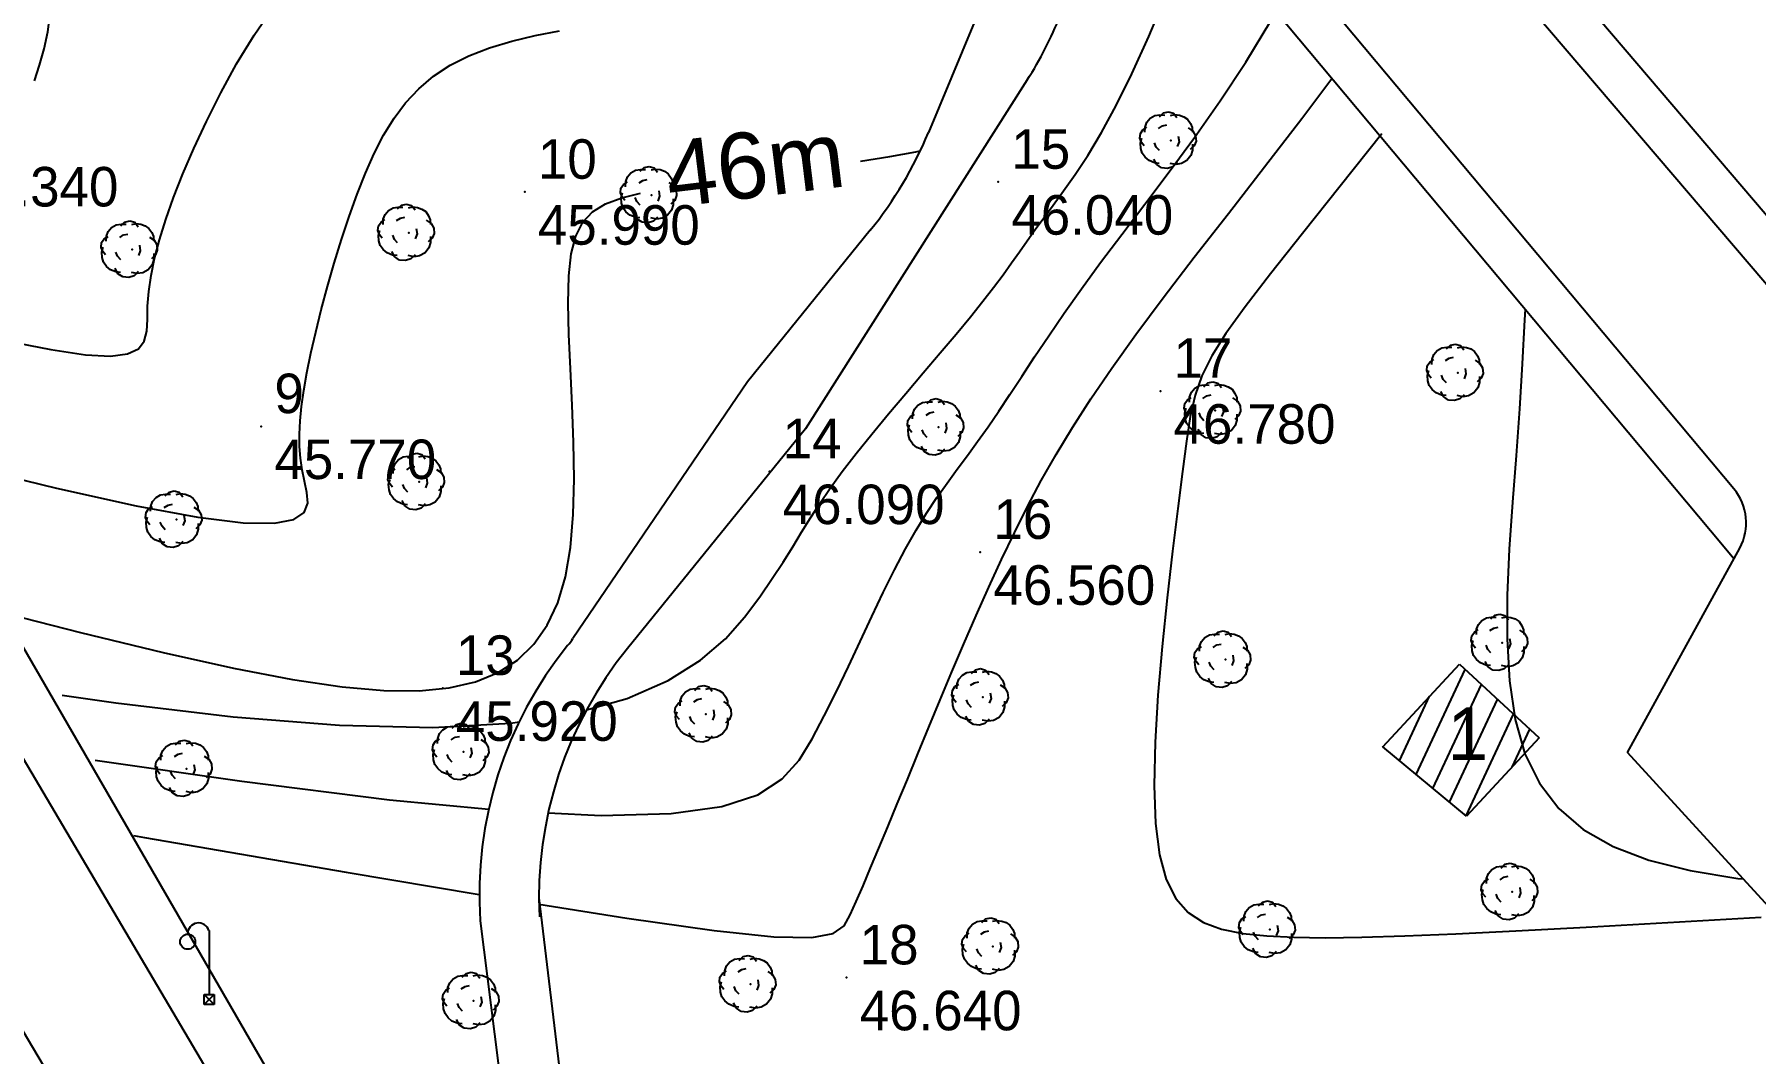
# Model space of a CAD drawing. Header units: metres. Extents: x 64 to 796628, y 142 to 671743.
# Drawn here: x 364343 to 364408.3, y 376344.3 to 376382.9 of the extents above; entities that cross this region are included whole.
import ezdxf
from ezdxf.enums import TextEntityAlignment as Align

# ---------------------------------------------------------------- set-up
doc = ezdxf.new("R2010")
doc.units = ezdxf.units.M
doc.header["$LTSCALE"] = 2
doc.linetypes.add('ACAD_ISO02W100', pattern=[15, 12, -3])
doc.linetypes.add('AXES', pattern=[50.8, 31.75, -6.35, 6.35, -6.35])
for name, color, linetype in [('Arbres', 100, 'Continuous'), ('CN_01_00', 32, 'Continuous'), ('CN_02_00', 26, 'Continuous'), ('construction', 1, 'Continuous'), ('Lampadaire', 50, 'Continuous'), ('piste', 7, 'ACAD_ISO02W100'), ('TopoAlt', 32, 'Continuous'), ('TOPOJIS', 32, 'Continuous'), ('TopoMat', 7, 'Continuous'), ('toponymie', 7, 'Continuous')]:
    doc.layers.add(name, color=color, linetype=linetype)
for name, color, linetype, lineweight in [('Espace Vert', 3, 'Continuous', 5), ('limite zone', 7, 'AXES', 25), ('ROUTE', 7, 'Continuous', 25)]:
    doc.layers.add(name, color=color, linetype=linetype, lineweight=lineweight)

# ---------------------------------------------------------------- blocks, each defined once
blk = doc.blocks.new('A$C79051592')
blk.add_point((0, 0))
blk = doc.blocks.new('ARBRE')
blk.add_point((364420.31, 376331.7))
at = {"layer": 'Arbres'}
for p, q in [((364419.336, 376332.211), (364419.407, 376332.392)), ((364419.407, 376332.392), (364419.535, 376332.543)), ((364419.535, 376332.543), (364419.711, 376332.645)), ((364419.711, 376332.645), (364419.894, 376332.67)), ((364419.845, 376332.161), (364419.991, 376332.254)), ((364419.883, 376332.603), (364420.03, 376332.744)), ((364419.894, 376332.67), (364420.086, 376332.666)), ((364419.991, 376332.254), (364420.155, 376332.289)), ((364420.03, 376332.744), (364420.224, 376332.788)), ((364420.224, 376332.788), (364420.415, 376332.736)), ((364420.298, 376332.652), (364420.462, 376332.687)), ((364420.415, 376332.736), (364420.546, 376332.57)), ((364420.462, 376332.687), (364420.644, 376332.664)), ((364420.644, 376332.664), (364420.807, 376332.602)), ((364420.807, 376332.602), (364420.949, 376332.503)), ((364420.949, 376332.503), (364421.061, 376332.347)), ((364421.061, 376332.347), (364421.125, 376332.191)), ((364419.134, 376331.782), (364419.157, 376331.964)), ((364419.198, 376331.627), (364419.134, 376331.782)), ((364419.157, 376331.964), (364419.256, 376332.106)), ((364419.159, 376331.599), (364419.211, 376331.79)), ((364419.174, 376331.396), (364419.159, 376331.599)), ((364419.301, 376331.499), (364419.198, 376331.627)), ((364419.256, 376332.106), (364419.403, 376332.199)), ((364419.331, 376332.018), (364419.336, 376332.211)), ((364419.762, 376331.451), (364419.698, 376331.606)), ((364420.623, 376331.654), (364420.551, 376331.473)), ((364420.589, 376331.866), (364420.623, 376331.654)), ((364420.971, 376332.176), (364421.151, 376332.056)), ((364421.125, 376332.191), (364421.131, 376332.018)), ((364421.151, 376332.056), (364421.253, 376331.881)), ((364421.268, 376331.678), (364421.197, 376331.497)), ((364421.253, 376331.881), (364421.268, 376331.678)), ((364419.228, 376331.222), (364419.174, 376331.396)), ((364419.34, 376331.065), (364419.228, 376331.222)), ((364419.491, 376330.937), (364419.34, 376331.065)), ((364419.691, 376330.856), (364419.491, 376330.937)), ((364419.777, 376330.787), (364419.666, 376330.991)), ((364419.884, 376331.314), (364419.762, 376331.451)), ((364421.073, 376331.125), (364420.925, 376330.935)), ((364421.197, 376331.497), (364421.049, 376331.356)), ((364421.135, 376331.335), (364421.073, 376331.125)), ((364421.131, 376331.556), (364421.135, 376331.335)), ((364419.874, 376330.833), (364419.691, 376330.856)), ((364419.957, 376330.667), (364419.777, 376330.787)), ((364420.187, 376330.643), (364419.957, 376330.667)), ((364420.391, 376330.706), (364420.187, 376330.643)), ((364420.508, 376330.79), (364420.288, 376330.833)), ((364420.548, 376330.866), (364420.391, 376330.706)), ((364420.72, 376330.824), (364420.508, 376330.79)), ((364420.925, 376330.935), (364420.72, 376330.824))]:
    blk.add_line(p, q, dxfattribs=at)
at = {"layer": 'TopoMat'}
blk.add_blockref('A$C79051592', (364420.31, 376331.7), dxfattribs=at)
blk = doc.blocks.new('Lampadaire')
at = {"layer": 'Lampadaire'}
for p, q in [((1.24, 0.65), (1.24, -3.08)), ((0.95, -3.08), (1.53, -3.08)), ((0.95, -3.66), (0.95, -3.08)), ((0.95, -3.08), (1.53, -3.66)), ((1.53, -3.08), (0.95, -3.66)), ((1.53, -3.66), (0.95, -3.66)), ((1.19, -3.39), (1.24, -3.33)), ((1.19, -3.39), (1.24, -3.33)), ((1.53, -3.08), (1.53, -3.66))]:
    blk.add_line(p, q, dxfattribs=at)
blk.add_circle((0, 0), 0.441, dxfattribs=at)
blk.add_arc((0.63, 0.46), 0.634, 17.4463, 181.6816, dxfattribs=at)
blk = doc.blocks.new('TCPOINT')
at = {"color": 0}
blk.add_point((0, 0), dxfattribs=at)
at = {"layer": 'TopoAlt'}
blk.add_attdef('ALT', text='', height=1.5, dxfattribs=at).set_placement((0.5, -0.5), align=Align.TOP_LEFT)
at = {"layer": 'TopoMat'}
blk.add_attdef('MAT', (0.5, 0.5), '', height=1.5, dxfattribs=at)

msp = doc.modelspace()

# ---------------------------------------------------------------- hatches: boundary and pattern name
at = {"layer": 'construction'}
h = msp.add_hatch(dxfattribs=at)
h.set_pattern_fill('ANSI31', color=256, scale=0.25, angle=20, style=0)
h.paths.add_polyline_path([(364397.057, 376359.049), (364400.08, 376356.25), (364397.33, 376353.28), (364394.15, 376355.91)])
h = msp.add_hatch(dxfattribs=at)
h.set_pattern_fill('ANSI31', color=256, scale=0.25, angle=20, style=0)
h.paths.add_polyline_path([(364397.057, 376359.049), (364400.08, 376356.25), (364397.33, 376353.28), (364394.15, 376355.91)])
h = msp.add_hatch(dxfattribs=at)
h.set_pattern_fill('ANSI31', color=256, scale=0.25, angle=20, style=0)
h.paths.add_polyline_path([(364397.057, 376359.049), (364400.08, 376356.25), (364397.33, 376353.28), (364394.15, 376355.91)])
at = {"layer": 'Espace Vert'}
h = msp.add_hatch(dxfattribs=at)
h.set_pattern_fill('DOTS', color=256, scale=3, style=0)
edge = h.paths.add_edge_path()
edge.add_line((364333.088, 376285.696), (364325.994, 376277.196))
edge.add_line((364325.994, 376277.196), (364321.408, 376280.883))
edge.add_line((364321.408, 376280.883), (364314.351, 376272.237))
edge.add_line((364314.351, 376272.237), (364325.305, 376263.243))
edge.add_line((364325.305, 376263.243), (364324.193, 376261.875))
edge.add_line((364324.193, 376261.875), (364319.726, 376265.499))
edge.add_line((364319.726, 376265.499), (364319.987, 376265.821))
edge.add_line((364319.987, 376265.821), (364293.762, 376287.137))
edge.add_line((364293.762, 376287.137), (364293.478, 376286.788))
edge.add_line((364293.478, 376286.788), (364291.824, 376288.129))
edge.add_line((364291.824, 376288.129), (364289.423, 376290.077))
edge.add_line((364289.423, 376290.077), (364321.472, 376329.104))
edge.add_line((364321.472, 376329.104), (364304.18, 376343.289))
edge.add_line((364304.18, 376343.289), (364297.508, 376348.728))
edge.add_arc((364299.723, 376353.819), 5.552, 133.09921, 246.4898, ccw=False)
edge.add_line((364295.93, 376357.872), (364312.669, 376378.265))
edge.add_arc((364317.535, 376372.523), 7.526, 36.15054, 130.28368, ccw=False)
edge.add_line((364323.612, 376376.963), (364360.116, 376315.754))
edge.add_line((364360.116, 376315.754), (364354.974, 376312.44))
edge.add_line((364354.974, 376312.44), (364370.301, 376286.237))
edge.add_line((364370.301, 376286.237), (364375.635, 376289.771))
edge.add_line((364375.635, 376289.771), (364383.997, 376274.989))
edge.add_arc((364359.187, 376264.906), 26.781, -16.35363, 22.11699, ccw=False)
edge.add_arc((364370.836, 376258.654), 14.107, 241.67369, 354.75694, ccw=False)
edge.add_line((364364.142, 376246.236), (364359.492, 376249.541))
edge.add_line((364359.492, 376249.541), (364366.551, 376258.243))
edge.add_line((364366.551, 376258.243), (364359.578, 376263.954))
edge.add_line((364359.578, 376263.954), (364366.593, 376272.56))
edge.add_line((364366.593, 376272.56), (364348.391, 376287.436))
edge.add_line((364348.391, 376287.436), (364341.323, 376278.881))
edge.add_line((364341.323, 376278.881), (364333.088, 376285.696))
h.paths.add_polyline_path([(364327.555, 376317.458), (364324.151, 376320.219), (364320.809, 376316.099), (364324.213, 376313.338)], flags=16)

# ---------------------------------------------------------------- linework, layer by layer
for p, q in [((364369.46, 376309.973), (364327.769, 376380.61)), ((364323.612, 376376.963), (364360.116, 376315.754))]:
    msp.add_line(p, q)
at = {"layer": 'CN_01_00', "flags": 128}
for points, elevation in [([(364343.028, 376381.176), (364343.228, 376381.766), (364343.4, 376382.388), (364343.534, 376383.038), (364343.622, 376383.714), (364343.672, 376384.414), (364343.693, 376385.135), (364343.695, 376385.876), (364343.686, 376386.635), (364343.678, 376387.409), (364343.679, 376388.198), (364343.699, 376388.999), (364343.741, 376389.804), (364343.781, 376390.587), (364343.789, 376391.315), (364343.734, 376391.955), (364343.587, 376392.475), (364343.317, 376392.842), (364342.893, 376393.024)], 45.4), ([(364343.028, 376381.176), (364343.228, 376381.766), (364343.4, 376382.388), (364343.534, 376383.038), (364343.622, 376383.714), (364343.672, 376384.414), (364343.693, 376385.135), (364343.695, 376385.876), (364343.686, 376386.635), (364343.678, 376387.409), (364343.679, 376388.198), (364343.699, 376388.999), (364343.741, 376389.804), (364343.781, 376390.587), (364343.789, 376391.315), (364343.734, 376391.955), (364343.587, 376392.475), (364343.317, 376392.842), (364342.893, 376393.024)], 45.4), ([(364343.028, 376381.176), (364343.228, 376381.766), (364343.4, 376382.388), (364343.534, 376383.038), (364343.622, 376383.714), (364343.672, 376384.414), (364343.693, 376385.135), (364343.695, 376385.876), (364343.686, 376386.635), (364343.678, 376387.409), (364343.679, 376388.198), (364343.699, 376388.999), (364343.741, 376389.804), (364343.781, 376390.587), (364343.789, 376391.315), (364343.734, 376391.955), (364343.587, 376392.475), (364343.317, 376392.842), (364342.893, 376393.024)], 45.4), ([(364363.958, 376357.311), (364365.5, 376357.744), (364367.063, 376358.428), (364368.284, 376359.198), (364369.227, 376360.012), (364369.954, 376360.827), (364370.528, 376361.599), (364371.006, 376362.295), (364371.416, 376362.923), (364371.78, 376363.504), (364372.118, 376364.055), (364372.453, 376364.597), (364372.807, 376365.147), (364373.2, 376365.726), (364373.654, 376366.353), (364374.184, 376367.039), (364374.778, 376367.774), (364375.413, 376368.541), (364376.071, 376369.321), (364376.73, 376370.097), (364377.372, 376370.852), (364377.975, 376371.567), (364378.519, 376372.225), (364378.99, 376372.814), (364379.396, 376373.341), (364379.753, 376373.822), (364380.074, 376374.268), (364380.375, 376374.693), (364380.669, 376375.111), (364380.971, 376375.536), (364381.295, 376375.98), (364381.655, 376376.46), (364382.052, 376376.997), (364382.488, 376377.619), (364382.964, 376378.349), (364383.481, 376379.213), (364384.039, 376380.235), (364384.639, 376381.442), (364385.283, 376382.858), (364385.967, 376384.493)], 46.2), ([(364363.958, 376357.311), (364365.5, 376357.744), (364367.063, 376358.428), (364368.284, 376359.198), (364369.227, 376360.012), (364369.954, 376360.827), (364370.528, 376361.599), (364371.006, 376362.295), (364371.416, 376362.923), (364371.78, 376363.504), (364372.118, 376364.055), (364372.453, 376364.597), (364372.807, 376365.147), (364373.2, 376365.726), (364373.654, 376366.353), (364374.184, 376367.039), (364374.778, 376367.774), (364375.413, 376368.541), (364376.071, 376369.321), (364376.73, 376370.097), (364377.372, 376370.852), (364377.975, 376371.567), (364378.519, 376372.225), (364378.99, 376372.814), (364379.396, 376373.341), (364379.753, 376373.822), (364380.074, 376374.268), (364380.375, 376374.693), (364380.669, 376375.111), (364380.971, 376375.536), (364381.295, 376375.98), (364381.655, 376376.46), (364382.052, 376376.997), (364382.488, 376377.619), (364382.964, 376378.349), (364383.481, 376379.213), (364384.039, 376380.235), (364384.639, 376381.442), (364385.283, 376382.858), (364385.967, 376384.493)], 46.2), ([(364363.958, 376357.311), (364365.5, 376357.744), (364367.063, 376358.428), (364368.284, 376359.198), (364369.227, 376360.012), (364369.954, 376360.827), (364370.528, 376361.599), (364371.006, 376362.295), (364371.416, 376362.923), (364371.78, 376363.504), (364372.118, 376364.055), (364372.453, 376364.597), (364372.807, 376365.147), (364373.2, 376365.726), (364373.654, 376366.353), (364374.184, 376367.039), (364374.778, 376367.774), (364375.413, 376368.541), (364376.071, 376369.321), (364376.73, 376370.097), (364377.372, 376370.852), (364377.975, 376371.567), (364378.519, 376372.225), (364378.99, 376372.814), (364379.396, 376373.341), (364379.753, 376373.822), (364380.074, 376374.268), (364380.375, 376374.693), (364380.669, 376375.111), (364380.971, 376375.536), (364381.295, 376375.98), (364381.655, 376376.46), (364382.052, 376376.997), (364382.488, 376377.619), (364382.964, 376378.349), (364383.481, 376379.213), (364384.039, 376380.235), (364384.639, 376381.442), (364385.283, 376382.858), (364385.967, 376384.493)], 46.2), ([(364341.966, 376371.319), (364343.659, 376370.979), (364344.965, 376370.788), (364345.914, 376370.738), (364346.564, 376370.815), (364346.972, 376371.007), (364347.195, 376371.298), (364347.289, 376371.675), (364347.312, 376372.124), (364347.321, 376372.631), (364347.363, 376373.185), (364347.451, 376373.788), (364347.587, 376374.441), (364347.773, 376375.15), (364348.012, 376375.918), (364348.307, 376376.747), (364348.66, 376377.642), (364349.075, 376378.607), (364349.552, 376379.639), (364350.093, 376380.718), (364350.695, 376381.816), (364351.358, 376382.906), (364352.081, 376383.962)], 45.6), ([(364341.966, 376371.319), (364343.659, 376370.979), (364344.965, 376370.788), (364345.914, 376370.738), (364346.564, 376370.815), (364346.972, 376371.007), (364347.195, 376371.298), (364347.289, 376371.675), (364347.312, 376372.124), (364347.321, 376372.631), (364347.363, 376373.185), (364347.451, 376373.788), (364347.587, 376374.441), (364347.773, 376375.15), (364348.012, 376375.918), (364348.307, 376376.747), (364348.66, 376377.642), (364349.075, 376378.607), (364349.552, 376379.639), (364350.093, 376380.718), (364350.695, 376381.816), (364351.358, 376382.906), (364352.081, 376383.962)], 45.6), ([(364341.966, 376371.319), (364343.659, 376370.979), (364344.965, 376370.788), (364345.914, 376370.738), (364346.564, 376370.815), (364346.972, 376371.007), (364347.195, 376371.298), (364347.289, 376371.675), (364347.312, 376372.124), (364347.321, 376372.631), (364347.363, 376373.185), (364347.451, 376373.788), (364347.587, 376374.441), (364347.773, 376375.15), (364348.012, 376375.918), (364348.307, 376376.747), (364348.66, 376377.642), (364349.075, 376378.607), (364349.552, 376379.639), (364350.093, 376380.718), (364350.695, 376381.816), (364351.358, 376382.906), (364352.081, 376383.962)], 45.6), ([(364362.507, 376353.405), (364364.517, 376353.311), (364367.167, 376353.378), (364369.099, 376353.65), (364370.457, 376354.098), (364371.383, 376354.694), (364372.02, 376355.411), (364372.512, 376356.219), (364372.976, 376357.093), (364373.436, 376358.012), (364373.89, 376358.957), (364374.339, 376359.91), (364374.781, 376360.851), (364375.215, 376361.763), (364375.639, 376362.626), (364376.054, 376363.421), (364376.459, 376364.135), (364376.855, 376364.78), (364377.245, 376365.369), (364377.631, 376365.92), (364378.016, 376366.447), (364378.403, 376366.968), (364378.792, 376367.497), (364379.188, 376368.051), (364379.593, 376368.643), (364380.016, 376369.28), (364380.466, 376369.966), (364380.953, 376370.705), (364381.485, 376371.501), (364382.073, 376372.36), (364382.725, 376373.285), (364383.452, 376374.28), (364384.257, 376375.35), (364385.13, 376376.496), (364386.052, 376377.721), (364387.008, 376379.027), (364387.98, 376380.415), (364388.953, 376381.887), (364389.909, 376383.446)], 46.4), ([(364362.507, 376353.405), (364364.517, 376353.311), (364367.167, 376353.378), (364369.099, 376353.65), (364370.457, 376354.098), (364371.383, 376354.694), (364372.02, 376355.411), (364372.512, 376356.219), (364372.976, 376357.093), (364373.436, 376358.012), (364373.89, 376358.957), (364374.339, 376359.91), (364374.781, 376360.851), (364375.215, 376361.763), (364375.639, 376362.626), (364376.054, 376363.421), (364376.459, 376364.135), (364376.855, 376364.78), (364377.245, 376365.369), (364377.631, 376365.92), (364378.016, 376366.447), (364378.403, 376366.968), (364378.792, 376367.497), (364379.188, 376368.051), (364379.593, 376368.643), (364380.016, 376369.28), (364380.466, 376369.966), (364380.953, 376370.705), (364381.485, 376371.501), (364382.073, 376372.36), (364382.725, 376373.285), (364383.452, 376374.28), (364384.257, 376375.35), (364385.13, 376376.496), (364386.052, 376377.721), (364387.008, 376379.027), (364387.98, 376380.415), (364388.953, 376381.887), (364389.909, 376383.446)], 46.4), ([(364362.507, 376353.405), (364364.517, 376353.311), (364367.167, 376353.378), (364369.099, 376353.65), (364370.457, 376354.098), (364371.383, 376354.694), (364372.02, 376355.411), (364372.512, 376356.219), (364372.976, 376357.093), (364373.436, 376358.012), (364373.89, 376358.957), (364374.339, 376359.91), (364374.781, 376360.851), (364375.215, 376361.763), (364375.639, 376362.626), (364376.054, 376363.421), (364376.459, 376364.135), (364376.855, 376364.78), (364377.245, 376365.369), (364377.631, 376365.92), (364378.016, 376366.447), (364378.403, 376366.968), (364378.792, 376367.497), (364379.188, 376368.051), (364379.593, 376368.643), (364380.016, 376369.28), (364380.466, 376369.966), (364380.953, 376370.705), (364381.485, 376371.501), (364382.073, 376372.36), (364382.725, 376373.285), (364383.452, 376374.28), (364384.257, 376375.35), (364385.13, 376376.496), (364386.052, 376377.721), (364387.008, 376379.027), (364387.98, 376380.415), (364388.953, 376381.887), (364389.909, 376383.446)], 46.4), ([(364340.288, 376366.601), (364343.862, 376365.722), (364346.887, 376365.051), (364349.232, 376364.623), (364350.949, 376364.416), (364352.13, 376364.399), (364352.869, 376364.537), (364353.259, 376364.799), (364353.393, 376365.15), (364353.365, 376365.559), (364353.268, 376365.992), (364353.181, 376366.424), (364353.119, 376366.858), (364353.084, 376367.304), (364353.078, 376367.774), (364353.101, 376368.278), (364353.154, 376368.826), (364353.24, 376369.43), (364353.359, 376370.099), (364353.511, 376370.841), (364353.695, 376371.644), (364353.906, 376372.493), (364354.142, 376373.371), (364354.4, 376374.264), (364354.675, 376375.156), (364354.966, 376376.03), (364355.268, 376376.873), (364355.581, 376377.669), (364355.912, 376378.417), (364356.27, 376379.113), (364356.664, 376379.756), (364357.104, 376380.344), (364357.599, 376380.877), (364358.158, 376381.352), (364358.79, 376381.767), (364359.502, 376382.122), (364360.285, 376382.424), (364361.127, 376382.678), (364362.017, 376382.893), (364362.943, 376383.074)], 45.8), ([(364340.288, 376366.601), (364343.862, 376365.722), (364346.887, 376365.051), (364349.232, 376364.623), (364350.949, 376364.416), (364352.13, 376364.399), (364352.869, 376364.537), (364353.259, 376364.799), (364353.393, 376365.15), (364353.365, 376365.559), (364353.268, 376365.992), (364353.181, 376366.424), (364353.119, 376366.858), (364353.084, 376367.304), (364353.078, 376367.774), (364353.101, 376368.278), (364353.154, 376368.826), (364353.24, 376369.43), (364353.359, 376370.099), (364353.511, 376370.841), (364353.695, 376371.644), (364353.906, 376372.493), (364354.142, 376373.371), (364354.4, 376374.264), (364354.675, 376375.156), (364354.966, 376376.03), (364355.268, 376376.873), (364355.581, 376377.669), (364355.912, 376378.417), (364356.27, 376379.113), (364356.664, 376379.756), (364357.104, 376380.344), (364357.599, 376380.877), (364358.158, 376381.352), (364358.79, 376381.767), (364359.502, 376382.122), (364360.285, 376382.424), (364361.127, 376382.678), (364362.017, 376382.893), (364362.943, 376383.074)], 45.8), ([(364340.288, 376366.601), (364343.862, 376365.722), (364346.887, 376365.051), (364349.232, 376364.623), (364350.949, 376364.416), (364352.13, 376364.399), (364352.869, 376364.537), (364353.259, 376364.799), (364353.393, 376365.15), (364353.365, 376365.559), (364353.268, 376365.992), (364353.181, 376366.424), (364353.119, 376366.858), (364353.084, 376367.304), (364353.078, 376367.774), (364353.101, 376368.278), (364353.154, 376368.826), (364353.24, 376369.43), (364353.359, 376370.099), (364353.511, 376370.841), (364353.695, 376371.644), (364353.906, 376372.493), (364354.142, 376373.371), (364354.4, 376374.264), (364354.675, 376375.156), (364354.966, 376376.03), (364355.268, 376376.873), (364355.581, 376377.669), (364355.912, 376378.417), (364356.27, 376379.113), (364356.664, 376379.756), (364357.104, 376380.344), (364357.599, 376380.877), (364358.158, 376381.352), (364358.79, 376381.767), (364359.502, 376382.122), (364360.285, 376382.424), (364361.127, 376382.678), (364362.017, 376382.893), (364362.943, 376383.074)], 45.8), ([(364362.159, 376349.939), (364365.493, 376349.41), (364368.805, 376348.943), (364371.068, 376348.709), (364372.499, 376348.679), (364373.313, 376348.827), (364373.728, 376349.122), (364373.959, 376349.538), (364374.187, 376350.049), (364374.445, 376350.645), (364374.733, 376351.321), (364375.047, 376352.068), (364375.385, 376352.881), (364375.746, 376353.753), (364376.127, 376354.678), (364376.527, 376355.648), (364376.942, 376356.657), (364377.372, 376357.696), (364377.816, 376358.755), (364378.271, 376359.826), (364378.737, 376360.898), (364379.212, 376361.964), (364379.695, 376363.013), (364380.184, 376364.035), (364380.682, 376365.029), (364381.202, 376366.01), (364381.764, 376367.002), (364382.385, 376368.029), (364383.083, 376369.113), (364383.877, 376370.279), (364384.785, 376371.548), (364385.824, 376372.945), (364387.005, 376374.485), (364388.298, 376376.149), (364389.669, 376377.913), (364391.079, 376379.751), (364392.215, 376381.268)], 46.6), ([(364362.159, 376349.939), (364365.493, 376349.41), (364368.805, 376348.943), (364371.068, 376348.709), (364372.499, 376348.679), (364373.313, 376348.827), (364373.728, 376349.122), (364373.959, 376349.538), (364374.187, 376350.049), (364374.445, 376350.645), (364374.733, 376351.321), (364375.047, 376352.068), (364375.385, 376352.881), (364375.746, 376353.753), (364376.127, 376354.678), (364376.527, 376355.648), (364376.942, 376356.657), (364377.372, 376357.696), (364377.816, 376358.755), (364378.271, 376359.826), (364378.737, 376360.898), (364379.212, 376361.964), (364379.695, 376363.013), (364380.184, 376364.035), (364380.682, 376365.029), (364381.202, 376366.01), (364381.764, 376367.002), (364382.385, 376368.029), (364383.083, 376369.113), (364383.877, 376370.279), (364384.785, 376371.548), (364385.824, 376372.945), (364387.005, 376374.485), (364388.298, 376376.149), (364389.669, 376377.913), (364391.079, 376379.751), (364392.215, 376381.268)], 46.6), ([(364362.159, 376349.939), (364365.493, 376349.41), (364368.805, 376348.943), (364371.068, 376348.709), (364372.499, 376348.679), (364373.313, 376348.827), (364373.728, 376349.122), (364373.959, 376349.538), (364374.187, 376350.049), (364374.445, 376350.645), (364374.733, 376351.321), (364375.047, 376352.068), (364375.385, 376352.881), (364375.746, 376353.753), (364376.127, 376354.678), (364376.527, 376355.648), (364376.942, 376356.657), (364377.372, 376357.696), (364377.816, 376358.755), (364378.271, 376359.826), (364378.737, 376360.898), (364379.212, 376361.964), (364379.695, 376363.013), (364380.184, 376364.035), (364380.682, 376365.029), (364381.202, 376366.01), (364381.764, 376367.002), (364382.385, 376368.029), (364383.083, 376369.113), (364383.877, 376370.279), (364384.785, 376371.548), (364385.824, 376372.945), (364387.005, 376374.485), (364388.298, 376376.149), (364389.669, 376377.913), (364391.079, 376379.751), (364392.215, 376381.268)], 46.6), ([(364394.12, 376379.162), (364392.539, 376377.18), (364391.108, 376375.389), (364389.89, 376373.85), (364388.928, 376372.602), (364388.2, 376371.593), (364387.668, 376370.747), (364387.292, 376369.991), (364387.032, 376369.249), (364386.849, 376368.447), (364386.704, 376367.509), (364386.558, 376366.361), (364386.38, 376364.953), (364386.18, 376363.329), (364385.975, 376361.561), (364385.785, 376359.718), (364385.627, 376357.87), (364385.519, 376356.088), (364385.48, 376354.442), (364385.529, 376353.001), (364385.68, 376351.819), (364385.937, 376350.883), (364386.301, 376350.163), (364386.772, 376349.628), (364387.352, 376349.249), (364388.042, 376348.995), (364388.841, 376348.837), (364389.75, 376348.744), (364390.779, 376348.692), (364391.965, 376348.674), (364393.353, 376348.69), (364394.992, 376348.739), (364396.925, 376348.82), (364399.198, 376348.932), (364401.859, 376349.074), (364404.953, 376349.246), (364408.493, 376349.446)], 46.8), ([(364394.12, 376379.162), (364392.539, 376377.18), (364391.108, 376375.389), (364389.89, 376373.85), (364388.928, 376372.602), (364388.2, 376371.593), (364387.668, 376370.747), (364387.292, 376369.991), (364387.032, 376369.249), (364386.849, 376368.447), (364386.704, 376367.509), (364386.558, 376366.361), (364386.38, 376364.953), (364386.18, 376363.329), (364385.975, 376361.561), (364385.785, 376359.718), (364385.627, 376357.87), (364385.519, 376356.088), (364385.48, 376354.442), (364385.529, 376353.001), (364385.68, 376351.819), (364385.937, 376350.883), (364386.301, 376350.163), (364386.772, 376349.628), (364387.352, 376349.249), (364388.042, 376348.995), (364388.841, 376348.837), (364389.75, 376348.744), (364390.779, 376348.692), (364391.965, 376348.674), (364393.353, 376348.69), (364394.992, 376348.739), (364396.925, 376348.82), (364399.198, 376348.932), (364401.859, 376349.074), (364404.953, 376349.246), (364408.493, 376349.446)], 46.8), ([(364394.12, 376379.162), (364392.539, 376377.18), (364391.108, 376375.389), (364389.89, 376373.85), (364388.928, 376372.602), (364388.2, 376371.593), (364387.668, 376370.747), (364387.292, 376369.991), (364387.032, 376369.249), (364386.849, 376368.447), (364386.704, 376367.509), (364386.558, 376366.361), (364386.38, 376364.953), (364386.18, 376363.329), (364385.975, 376361.561), (364385.785, 376359.718), (364385.627, 376357.87), (364385.519, 376356.088), (364385.48, 376354.442), (364385.529, 376353.001), (364385.68, 376351.819), (364385.937, 376350.883), (364386.301, 376350.163), (364386.772, 376349.628), (364387.352, 376349.249), (364388.042, 376348.995), (364388.841, 376348.837), (364389.75, 376348.744), (364390.779, 376348.692), (364391.965, 376348.674), (364393.353, 376348.69), (364394.992, 376348.739), (364396.925, 376348.82), (364399.198, 376348.932), (364401.859, 376349.074), (364404.953, 376349.246), (364408.493, 376349.446)], 46.8), ([(364344.083, 376357.878), (364346.122, 376357.579), (364350.564, 376357.057), (364354.598, 376356.738), (364358.131, 376356.651), (364361.097, 376356.813), (364361.407, 376356.861)], 46.2), ([(364344.083, 376357.878), (364346.122, 376357.579), (364350.564, 376357.057), (364354.598, 376356.738), (364358.131, 376356.651), (364361.097, 376356.813), (364361.407, 376356.861)], 46.2), ([(364344.083, 376357.878), (364346.122, 376357.579), (364350.564, 376357.057), (364354.598, 376356.738), (364358.131, 376356.651), (364361.097, 376356.813), (364361.407, 376356.861)], 46.2), ([(364345.331, 376355.411), (364350.9, 376354.605), (364356.493, 376353.903), (364360.253, 376353.547)], 46.4), ([(364345.331, 376355.411), (364350.9, 376354.605), (364356.493, 376353.903), (364360.253, 376353.547)], 46.4), ([(364345.331, 376355.411), (364350.9, 376354.605), (364356.493, 376353.903), (364360.253, 376353.547)], 46.4), ([(364346.782, 376352.544), (364347.203, 376352.471), (364354.855, 376351.154), (364359.898, 376350.308)], 46.6), ([(364346.782, 376352.544), (364347.203, 376352.471), (364354.855, 376351.154), (364359.898, 376350.308)], 46.6), ([(364346.782, 376352.544), (364347.203, 376352.471), (364354.855, 376351.154), (364359.898, 376350.308)], 46.6)]:
    msp.add_lwpolyline(points, dxfattribs=dict(at, elevation=elevation))
at = {"layer": 'CN_02_00', "flags": 128}
for points, elevation in [([(364374.344, 376378.129), (364375.468, 376378.306), (364376.442, 376378.48), (364376.616, 376378.519)], 46), ([(364374.344, 376378.129), (364375.468, 376378.306), (364376.442, 376378.48), (364376.616, 376378.519)], 46), ([(364374.344, 376378.129), (364375.468, 376378.306), (364376.442, 376378.48), (364376.616, 376378.519)], 46), ([(364342.599, 376360.81), (364344.775, 376360.254), (364347.91, 376359.494), (364350.573, 376358.902), (364352.818, 376358.469), (364354.704, 376358.186), (364356.284, 376358.044), (364357.616, 376358.035), (364358.756, 376358.151), (364359.75, 376358.383), (364360.614, 376358.734), (364361.352, 376359.206), (364361.971, 376359.801), (364362.474, 376360.523), (364362.869, 376361.374), (364363.16, 376362.358), (364363.354, 376363.475), (364363.457, 376364.723), (364363.488, 376366.067), (364363.467, 376367.464), (364363.414, 376368.872), (364363.349, 376370.249), (364363.294, 376371.553), (364363.268, 376372.742), (364363.29, 376373.774), (364363.382, 376374.618), (364363.554, 376375.288), (364363.821, 376375.81), (364364.194, 376376.209), (364364.684, 376376.512), (364365.305, 376376.742), (364366.004, 376376.912)], 46), ([(364342.599, 376360.81), (364344.775, 376360.254), (364347.91, 376359.494), (364350.573, 376358.902), (364352.818, 376358.469), (364354.704, 376358.186), (364356.284, 376358.044), (364357.616, 376358.035), (364358.756, 376358.151), (364359.75, 376358.383), (364360.614, 376358.734), (364361.352, 376359.206), (364361.971, 376359.801), (364362.474, 376360.523), (364362.869, 376361.374), (364363.16, 376362.358), (364363.354, 376363.475), (364363.457, 376364.723), (364363.488, 376366.067), (364363.467, 376367.464), (364363.414, 376368.872), (364363.349, 376370.249), (364363.294, 376371.553), (364363.268, 376372.742), (364363.29, 376373.774), (364363.382, 376374.618), (364363.554, 376375.288), (364363.821, 376375.81), (364364.194, 376376.209), (364364.684, 376376.512), (364365.305, 376376.742), (364366.004, 376376.912)], 46), ([(364342.599, 376360.81), (364344.775, 376360.254), (364347.91, 376359.494), (364350.573, 376358.902), (364352.818, 376358.469), (364354.704, 376358.186), (364356.284, 376358.044), (364357.616, 376358.035), (364358.756, 376358.151), (364359.75, 376358.383), (364360.614, 376358.734), (364361.352, 376359.206), (364361.971, 376359.801), (364362.474, 376360.523), (364362.869, 376361.374), (364363.16, 376362.358), (364363.354, 376363.475), (364363.457, 376364.723), (364363.488, 376366.067), (364363.467, 376367.464), (364363.414, 376368.872), (364363.349, 376370.249), (364363.294, 376371.553), (364363.268, 376372.742), (364363.29, 376373.774), (364363.382, 376374.618), (364363.554, 376375.288), (364363.821, 376375.81), (364364.194, 376376.209), (364364.684, 376376.512), (364365.305, 376376.742), (364366.004, 376376.912)], 46), ([(364399.549, 376372.505), (364399.522, 376372.104), (364399.431, 376370.438), (364399.331, 376368.728), (364399.204, 376366.97), (364399.066, 376365.188), (364398.946, 376363.411), (364398.869, 376361.669), (364398.863, 376359.993), (364398.956, 376358.412), (364399.173, 376356.955), (364399.542, 376355.653), (364400.087, 376354.529), (364400.82, 376353.576), (364401.749, 376352.781), (364402.885, 376352.132), (364404.235, 376351.614), (364405.809, 376351.216), (364407.615, 376350.924), (364407.812, 376350.904)], 47), ([(364399.549, 376372.505), (364399.522, 376372.104), (364399.431, 376370.438), (364399.331, 376368.728), (364399.204, 376366.97), (364399.066, 376365.188), (364398.946, 376363.411), (364398.869, 376361.669), (364398.863, 376359.993), (364398.956, 376358.412), (364399.173, 376356.955), (364399.542, 376355.653), (364400.087, 376354.529), (364400.82, 376353.576), (364401.749, 376352.781), (364402.885, 376352.132), (364404.235, 376351.614), (364405.809, 376351.216), (364407.615, 376350.924), (364407.812, 376350.904)], 47), ([(364399.549, 376372.505), (364399.522, 376372.104), (364399.431, 376370.438), (364399.331, 376368.728), (364399.204, 376366.97), (364399.066, 376365.188), (364398.946, 376363.411), (364398.869, 376361.669), (364398.863, 376359.993), (364398.956, 376358.412), (364399.173, 376356.955), (364399.542, 376355.653), (364400.087, 376354.529), (364400.82, 376353.576), (364401.749, 376352.781), (364402.885, 376352.132), (364404.235, 376351.614), (364405.809, 376351.216), (364407.615, 376350.924), (364407.812, 376350.904)], 47)]:
    msp.add_lwpolyline(points, dxfattribs=dict(at, elevation=elevation))
at = {"layer": 'construction'}
for p, q in [((364394.15, 376355.91), (364397.057, 376359.049)), ((364394.15, 376355.91), (364397.057, 376359.049)), ((364394.15, 376355.91), (364397.057, 376359.049)), ((364397.057, 376359.049), (364400.08, 376356.25)), ((364397.057, 376359.049), (364400.08, 376356.25)), ((364397.057, 376359.049), (364400.08, 376356.25)), ((364397.33, 376353.28), (364394.15, 376355.91)), ((364397.33, 376353.28), (364394.15, 376355.91)), ((364397.33, 376353.28), (364394.15, 376355.91)), ((364400.08, 376356.25), (364397.33, 376353.28)), ((364400.08, 376356.25), (364397.33, 376353.28)), ((364400.08, 376356.25), (364397.33, 376353.28))]:
    msp.add_line(p, q, dxfattribs=at)
at = {"layer": 'Defpoints'}
for p, q in [((364407.036, 376363.559), (364358.42, 376421.649)), ((364407.036, 376363.559), (364358.42, 376421.649)), ((364407.036, 376363.559), (364358.42, 376421.649)), ((364403.43, 376355.7), (364407.683, 376363.452)), ((364403.43, 376355.7), (364407.683, 376363.452)), ((364403.43, 376355.7), (364407.683, 376363.452)), ((364407.462, 376363.05), (364407.036, 376363.559)), ((364407.462, 376363.05), (364407.036, 376363.559)), ((364407.462, 376363.05), (364407.036, 376363.559)), ((364413.17, 376345.04), (364403.43, 376355.7)), ((364413.17, 376345.04), (364403.43, 376355.7)), ((364413.17, 376345.04), (364403.43, 376355.7))]:
    msp.add_line(p, q, dxfattribs=at)
msp.add_lwpolyline([(364414.027, 376369.822), (364362.641, 376430.07, -0.362442), (364362.572, 376436.477), (364409.417, 376493.855)], format="xyb", dxfattribs=at)
msp.add_lwpolyline([(364414.027, 376369.822), (364362.641, 376430.07, -0.362442), (364362.572, 376436.477), (364409.417, 376493.855)], format="xyb", dxfattribs=at)
msp.add_lwpolyline([(364414.027, 376369.822), (364362.641, 376430.07, -0.362442), (364362.572, 376436.477), (364409.417, 376493.855)], format="xyb", dxfattribs=at)
for centre, radius, start, end in [((364405.929, 376364.414), 2, 331.25068, 39.92625), ((364405.929, 376364.414), 2, 331.25068, 39.92625), ((364405.929, 376364.414), 2, 331.25068, 39.92625), ((364360.14, 376362.27), 4, 320.9652, 325.82536), ((364360.14, 376362.27), 4, 320.9652, 325.82536), ((364360.14, 376362.27), 4, 320.9652, 325.82536)]:
    msp.add_arc(centre, radius, start, end, dxfattribs=at)
at = {"layer": 'piste'}
for p, q in [((364380.08, 376386.83), (364376.923, 376379.212)), ((364380.08, 376386.83), (364376.923, 376379.212)), ((364380.08, 376386.83), (364376.923, 376379.212)), ((364380.672, 376381.208), (364372.27, 376367.97)), ((364380.672, 376381.208), (364372.27, 376367.97)), ((364380.672, 376381.208), (364372.27, 376367.97)), ((364374.719, 376375.508), (364370.06, 376369.76)), ((364374.719, 376375.508), (364370.06, 376369.76)), ((364374.719, 376375.508), (364370.06, 376369.76)), ((364370.06, 376369.76), (364363.449, 376360.023)), ((364370.06, 376369.76), (364363.449, 376360.023)), ((364370.06, 376369.76), (364363.449, 376360.023)), ((364372.27, 376367.97), (364367.251, 376361.781)), ((364372.27, 376367.97), (364367.251, 376361.781)), ((364372.27, 376367.97), (364367.251, 376361.781)), ((364367.249, 376361.779), (364365.512, 376359.639)), ((364367.249, 376361.779), (364365.512, 376359.639)), ((364367.249, 376361.779), (364365.512, 376359.639)), ((364362.157, 376350.185), (364365.09, 376325.815)), ((364362.157, 376350.185), (364365.09, 376325.815)), ((364362.157, 376350.185), (364365.09, 376325.815)), ((364359.931, 376349.316), (364363.111, 376324.19)), ((364359.931, 376349.316), (364363.111, 376324.19)), ((364359.931, 376349.316), (364363.111, 376324.19))]:
    msp.add_line(p, q, dxfattribs=at)
for centre, radius, start, end in [((364368.008, 376389.246), 15, 327.5958, 338.08062), ((364368.008, 376389.246), 15, 327.5958, 338.08062), ((364368.008, 376389.246), 15, 327.5958, 338.08062), ((364363.066, 376384.953), 15, 320.97579, 337.4943), ((364363.066, 376384.953), 15, 320.97579, 337.4943), ((364363.066, 376384.953), 15, 320.97579, 337.4943), ((364364.144, 376364.3), 4, 320.92906, 320.95845), ((364364.144, 376364.3), 4, 320.92906, 320.95845), ((364364.144, 376364.3), 4, 320.92906, 320.95845), ((364374.898, 376350.304), 15, 140.9652, 183.77406), ((364374.898, 376350.304), 15, 140.9652, 183.77406), ((364374.898, 376350.304), 15, 140.9652, 183.77406), ((364377.157, 376350.185), 15, 140.92906, 182.74741), ((364377.157, 376350.185), 15, 140.92906, 182.74741), ((364377.157, 376350.185), 15, 140.92906, 182.74741)]:
    msp.add_arc(centre, radius, start, end, dxfattribs=at)
at = {"layer": 'ROUTE'}
for p, q in [((364411.491, 376370.177), (364360.427, 376430.046)), ((364411.491, 376370.177), (364360.427, 376430.046)), ((364411.491, 376370.177), (364360.427, 376430.046)), ((364407.463, 376365.698), (364358.271, 376424.476)), ((364407.463, 376365.698), (364358.271, 376424.476)), ((364407.463, 376365.698), (364358.271, 376424.476)), ((364328.227, 376384.557), (364363.111, 376324.19)), ((364328.227, 376384.557), (364363.111, 376324.19)), ((364328.227, 376384.557), (364363.111, 376324.19))]:
    msp.add_line(p, q, dxfattribs=at)

# ---------------------------------------------------------------- block references
at = {"layer": 'limite zone', "xscale": 0.6507064483012073, "yscale": 0.6500792584265582, "zscale": 0.6507064483012073}
msp.add_blockref('Lampadaire', (364348.844, 376348.52), dxfattribs=at)
msp.add_blockref('Lampadaire', (364348.844, 376348.52), dxfattribs=at)
msp.add_blockref('Lampadaire', (364348.844, 376348.52), dxfattribs=at)
at = {"layer": 'TopoAlt'}
for p in [(-63.084, 43.712, 46), (-63.084, 43.712, 46), (-63.084, 43.712, 46), (-32.513, 36.971, 46), (-32.513, 36.971, 46), (-32.513, 36.971, 46), (-71.894, 32.832, 46), (-71.894, 32.832, 46), (-71.894, 32.832, 46), (-21.633, 28.16, 46), (-21.633, 28.16, 46), (-21.633, 28.16, 46), (-41.324, 26.091, 46), (-41.324, 26.091, 46), (-41.324, 26.091, 46), (-61.014, 24.021, 46), (-61.014, 24.021, 46), (-61.014, 24.021, 46), (-30.444, 17.28, 46), (-30.444, 17.28, 46), (-30.444, 17.28, 46), (-50.134, 15.211, 46), (-50.134, 15.211, 46), (-50.134, 15.211, 46)]:
    msp.add_blockref('ARBRE', p, dxfattribs=at)
at = {"layer": 'TOPOJIS'}
for p, values in [((364339.58, 376378.41, 45.34), {'MAT': '5', 'ALT': '45.340'}), ((364339.58, 376378.41, 45.34), {'MAT': '5', 'ALT': '45.340'}), ((364339.58, 376378.41, 45.34), {'MAT': '5', 'ALT': '45.340'}), ((364379.57, 376377.34, 46.04), {'MAT': '15', 'ALT': '46.040'}), ((364379.57, 376377.34, 46.04), {'MAT': '15', 'ALT': '46.040'}), ((364379.57, 376377.34, 46.04), {'MAT': '15', 'ALT': '46.040'}), ((364361.62, 376376.96, 45.99), {'MAT': '10', 'ALT': '45.990'}), ((364361.62, 376376.96, 45.99), {'MAT': '10', 'ALT': '45.990'}), ((364361.62, 376376.96, 45.99), {'MAT': '10', 'ALT': '45.990'}), ((364385.72, 376369.41, 46.78), {'MAT': '17', 'ALT': '46.780'}), ((364385.72, 376369.41, 46.78), {'MAT': '17', 'ALT': '46.780'}), ((364385.72, 376369.41, 46.78), {'MAT': '17', 'ALT': '46.780'}), ((364351.63, 376368.07, 45.77), {'MAT': '9', 'ALT': '45.770'}), ((364351.63, 376368.07, 45.77), {'MAT': '9', 'ALT': '45.770'}), ((364351.63, 376368.07, 45.77), {'MAT': '9', 'ALT': '45.770'}), ((364370.9, 376366.36, 46.09), {'MAT': '14', 'ALT': '46.090'}), ((364370.9, 376366.36, 46.09), {'MAT': '14', 'ALT': '46.090'}), ((364370.9, 376366.36, 46.09), {'MAT': '14', 'ALT': '46.090'}), ((364378.89, 376363.3, 46.56), {'MAT': '16', 'ALT': '46.560'}), ((364378.89, 376363.3, 46.56), {'MAT': '16', 'ALT': '46.560'}), ((364378.89, 376363.3, 46.56), {'MAT': '16', 'ALT': '46.560'}), ((364358.51, 376358.14, 45.92), {'MAT': '13', 'ALT': '45.920'}), ((364358.51, 376358.14, 45.92), {'MAT': '13', 'ALT': '45.920'}), ((364358.51, 376358.14, 45.92), {'MAT': '13', 'ALT': '45.920'}), ((364373.82, 376347.16, 46.64), {'MAT': '18', 'ALT': '46.640'}), ((364373.82, 376347.16, 46.64), {'MAT': '18', 'ALT': '46.640'}), ((364373.82, 376347.16, 46.64), {'MAT': '18', 'ALT': '46.640'})]:
    msp.add_blockref('TCPOINT', p, dxfattribs=at).add_auto_attribs(values)
at = {"layer": 'TopoMat'}
for p in [(-34.197, 47.213, 46), (-34.197, 47.213, 46), (-34.197, 47.213, 46), (-53.888, 45.143, 46), (-53.888, 45.143, 46), (-53.888, 45.143, 46), (-73.578, 43.074, 46), (-73.578, 43.074, 46), (-73.578, 43.074, 46), (-23.317, 38.402, 46), (-23.317, 38.402, 46), (-23.317, 38.402, 46), (-43.008, 36.333, 46), (-43.008, 36.333, 46), (-43.008, 36.333, 46), (-62.698, 34.263, 46), (-62.698, 34.263, 46), (-62.698, 34.263, 46), (-32.128, 27.522, 46), (-32.128, 27.522, 46), (-32.128, 27.522, 46), (-51.818, 25.453, 46), (-51.818, 25.453, 46), (-51.818, 25.453, 46), (-71.509, 23.383, 46), (-71.509, 23.383, 46), (-71.509, 23.383, 46), (-21.248, 18.712, 46), (-21.248, 18.712, 46), (-21.248, 18.712, 46), (-40.938, 16.642, 46), (-40.938, 16.642, 46), (-40.938, 16.642, 46), (-60.629, 14.573, 46), (-60.629, 14.573, 46), (-60.629, 14.573, 46)]:
    msp.add_blockref('ARBRE', p, dxfattribs=at)

# ---------------------------------------------------------------- texts
at = {"layer": 'CN_02_00', "insert": (364366.819, 376378.844), "char_height": 2.5, "width": 8.68056, "attachment_point": 1, "rotation": 6.94254}
msp.add_mtext('{\\fArial|b0|i0|c0|p34;46m}', dxfattribs=at)
msp.add_mtext('{\\fArial|b0|i0|c0|p34;46m}', dxfattribs=at)
msp.add_mtext('{\\fArial|b0|i0|c0|p34;46m}', dxfattribs=at)
at = {"layer": 'toponymie', "insert": (364396.601, 376357.413), "char_height": 2, "width": 1.66165, "attachment_point": 1}
msp.add_mtext('{\\fArial|b0|i0|c0|p34;1}', dxfattribs=at)
msp.add_mtext('{\\fArial|b0|i0|c0|p34;1}', dxfattribs=at)
msp.add_mtext('{\\fArial|b0|i0|c0|p34;1}', dxfattribs=at)

doc.saveas('drawing.dxf')
